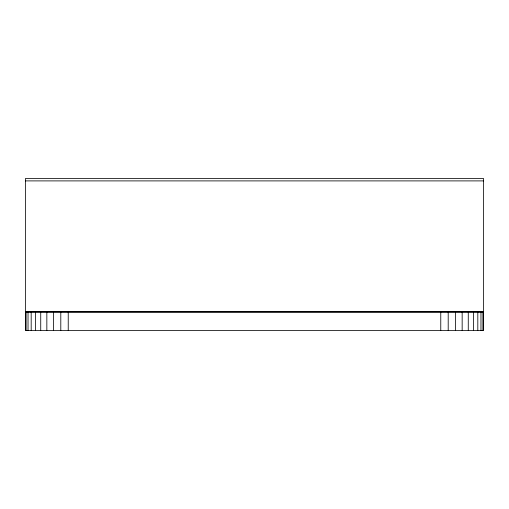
<?xml version="1.0" encoding="UTF-8"?>
<svg xmlns="http://www.w3.org/2000/svg" width="509" height="509" viewBox="0 0 509 509"><rect width="100%" height="100%" fill="white"/><g stroke="black" fill="none" stroke-linecap="round" stroke-linejoin="round"><path stroke-width="0.76" d="M25.45 312.214L483.55 312.214M482.901 330.481L483.55 330.475L483.55 178.494L25.45 178.494L25.45 330.475L482.901 330.481L482.901 312.221M25.45 180.899L483.55 180.899M25.45 311.661L483.55 311.661M25.45 311.769L483.55 311.769M480.973 312.227L480.973 330.487M477.817 312.233L477.817 330.487M473.542 312.233L473.542 330.494M468.267 312.24L468.267 330.5M462.159 312.246L462.159 330.5M455.402 312.246L455.402 330.506M448.2 312.246L448.2 330.506M440.769 312.246L440.769 330.506M68.231 312.246L68.231 330.506M60.8 312.246L60.8 330.506M53.598 312.246L53.598 330.506M46.841 312.246L46.841 330.5M40.733 312.24L40.733 330.5M35.458 312.233L35.458 330.494M31.183 312.233L31.183 330.487M28.027 312.227L28.027 330.487M26.099 312.221L26.099 330.481"/></g></svg>
